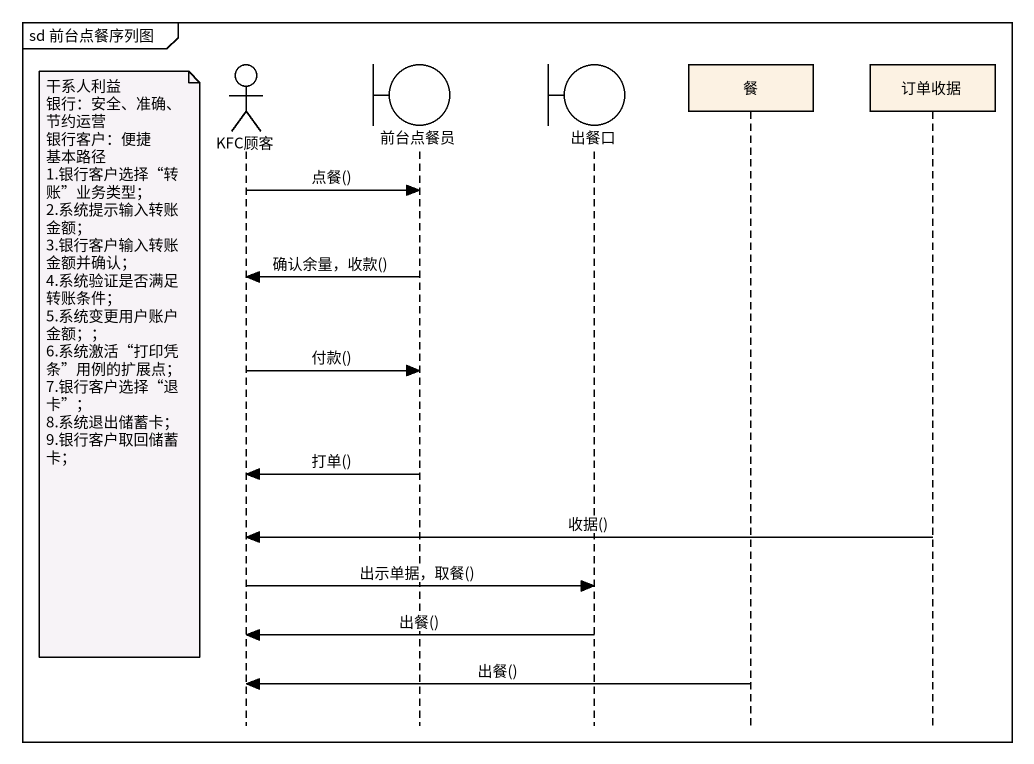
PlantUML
@startuml
mainframe sd 前台点餐序列图
hide footbox
actor KFC顾客
boundary 前台点餐员
boundary 出餐口
participant 餐
participant 订单收据

KFC顾客 -> 前台点餐员 : 点餐()
前台点餐员 -> KFC顾客 : 确认余量，收款()
note left of KFC顾客
  干系人利益
  银行：安全、准确、节约运营
  银行客户：便捷
  基本路径
  1.银行客户选择“转账”业务类型；
  2.系统提示输入转账金额；
  3.银行客户输入转账金额并确认；
  4.系统验证是否满足转账条件；
  5.系统变更用户账户金额；；
  6.系统激活“打印凭条”用例的扩展点；
  7.银行客户选择“退卡”；
  8.系统退出储蓄卡；
  9.银行客户取回储蓄卡；
end note
KFC顾客 -> 前台点餐员 : 付款()
前台点餐员 -> KFC顾客 : 打单()
订单收据 -> KFC顾客 : 收据()
KFC顾客 -> 出餐口 : 出示单据，取餐()
出餐口 -> KFC顾客 : 出餐()
餐 -> KFC顾客 : 出餐()
@enduml
